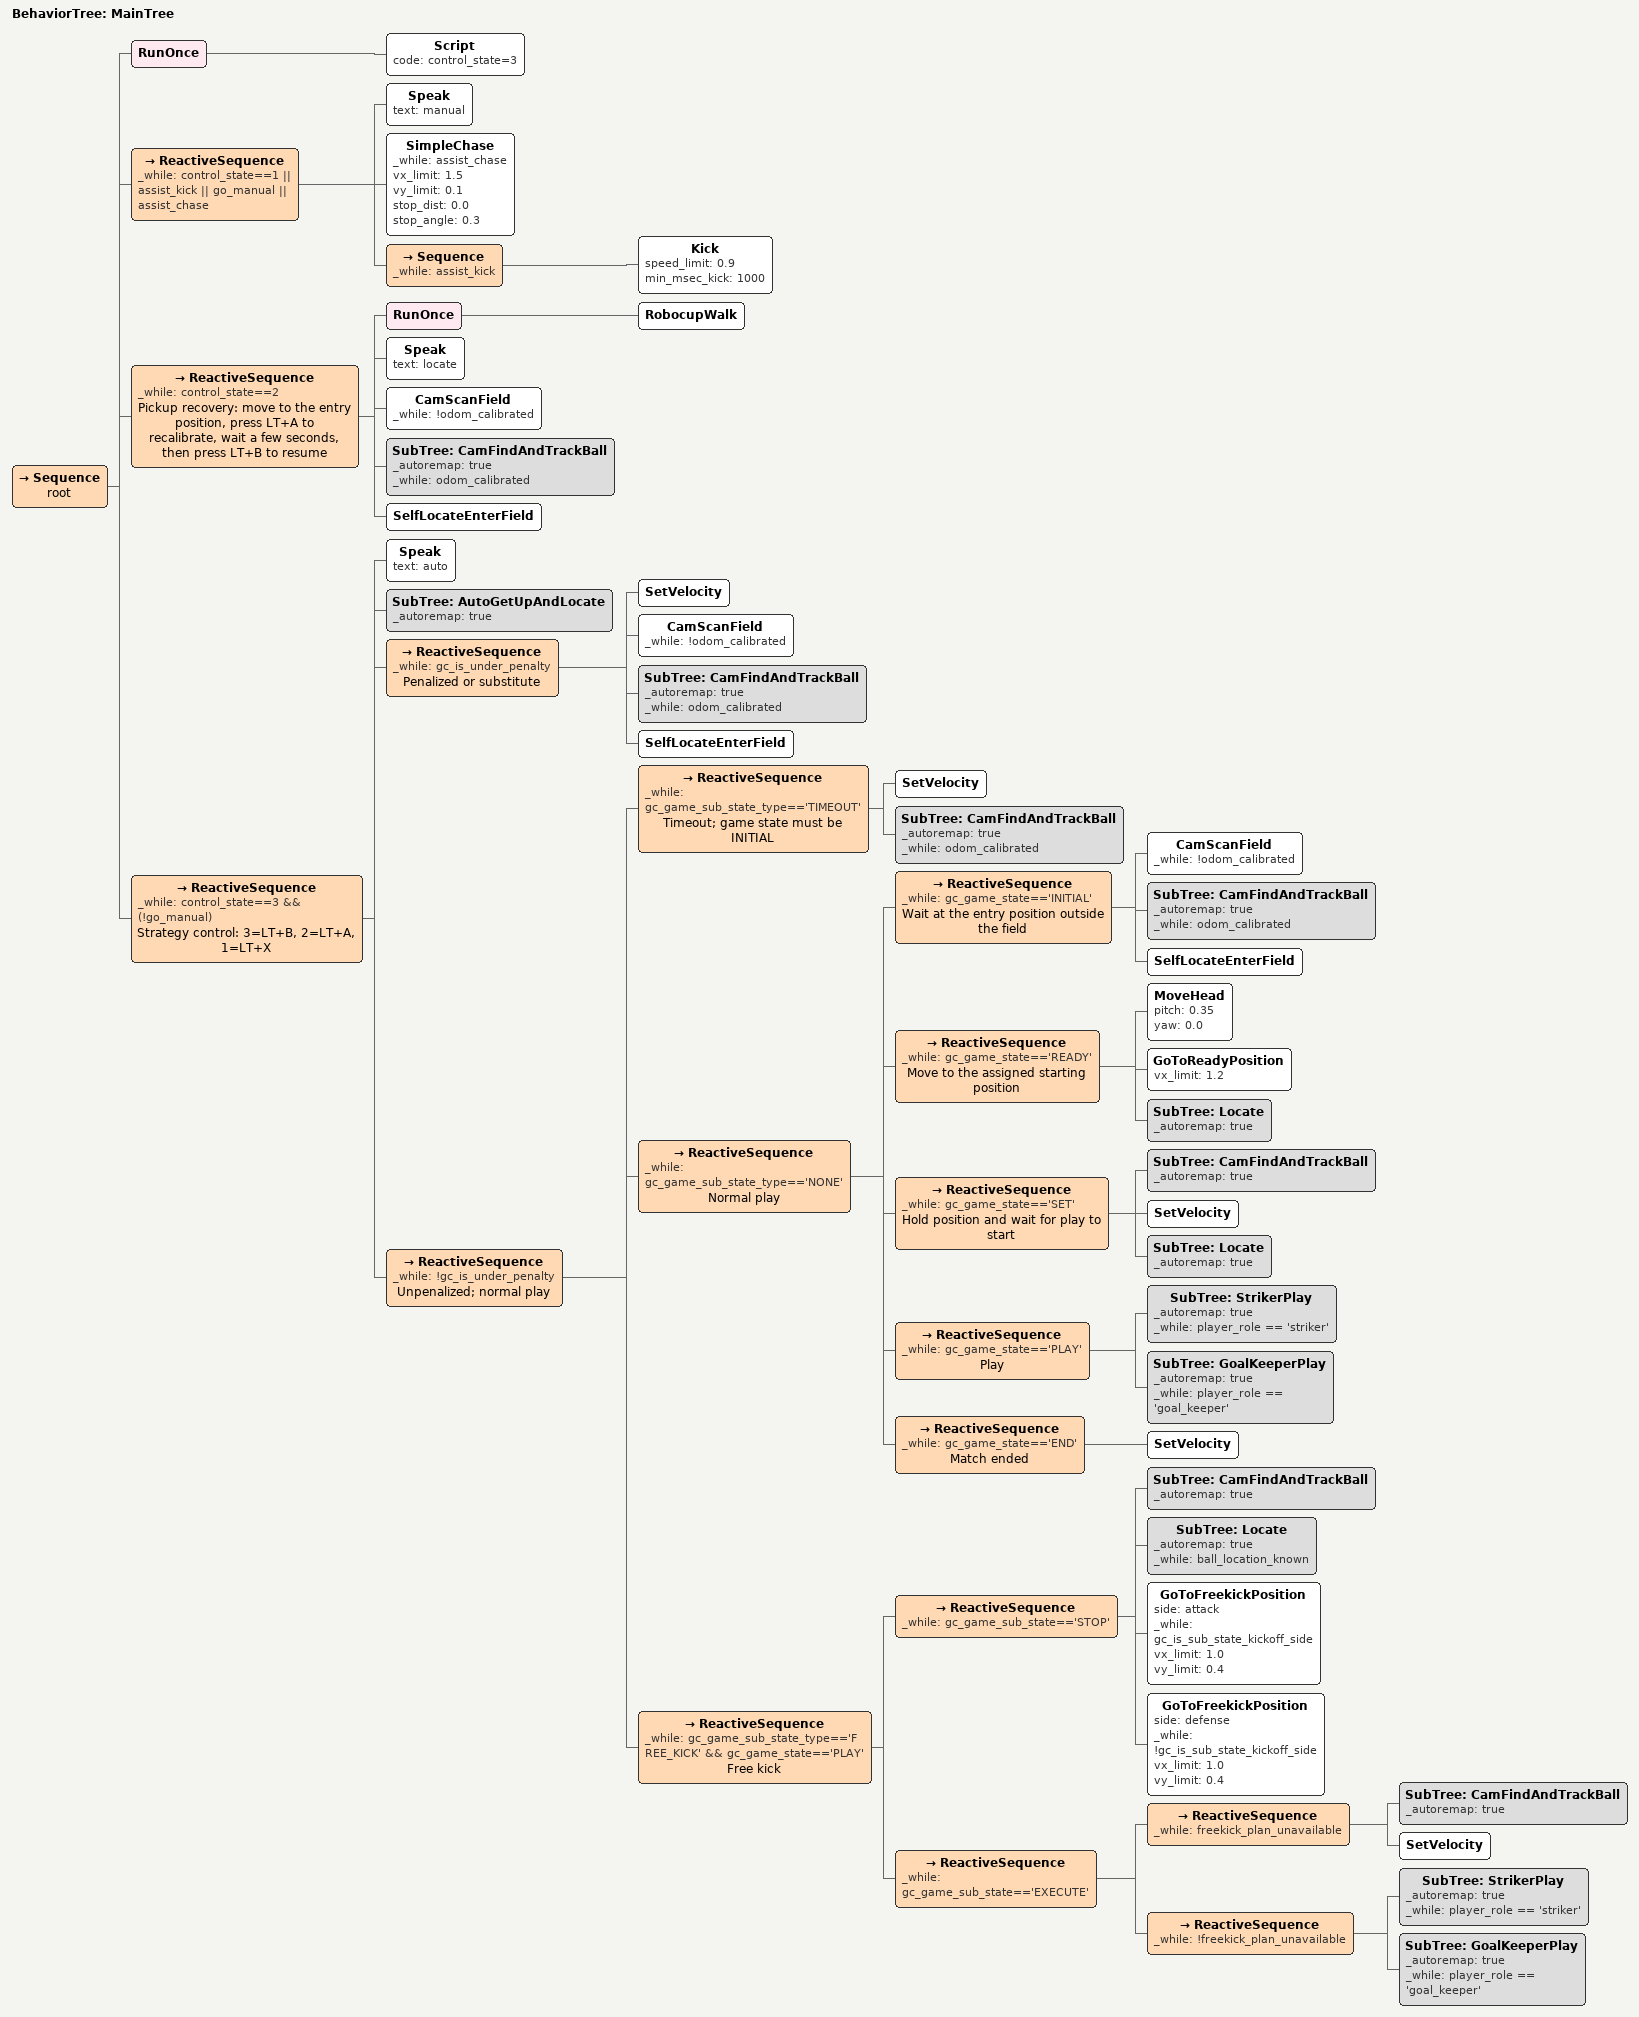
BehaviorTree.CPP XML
<!-- Official match behavior with strict rule compliance and no manual takeover. -->

<root BTCPP_format="4">
    <include path="./subtrees/subtree_cam_find_and_track_ball.xml" />
    <include path="./subtrees/subtree_striker_play.xml" />
    <include path="./subtrees/subtree_goal_keeper_play.xml" />
    <include path="./subtrees/subtree_locate.xml" />
    <include path="./subtrees/subtree_auto_standup_and_locate.xml" />
    <BehaviorTree ID="MainTree">
        <Sequence name="root">
            <RunOnce><Script code="control_state=3" /></RunOnce>
            <ReactiveSequence _while="control_state==1 || assist_kick || go_manual || assist_chase" >
                <Speak text="manual" />
                <SimpleChase _while="assist_chase" vx_limit="1.5" vy_limit="0.1" stop_dist="0.0" stop_angle="0.3" />
                <Sequence _while="assist_kick">
                    <Kick speed_limit="0.9" min_msec_kick="1000"/>
               </Sequence>
            </ReactiveSequence>

            <ReactiveSequence _while="control_state==2" name="Pickup recovery: move to the entry position, press LT+A to recalibrate, wait a few seconds, then press LT+B to resume">
                <RunOnce><RobocupWalk /></RunOnce>
                <Speak text="locate" />
                <CamScanField _while="!odom_calibrated" />
                <SubTree ID="CamFindAndTrackBall" _autoremap="true" _while="odom_calibrated" />
                <SelfLocateEnterField />

            </ReactiveSequence>

            <ReactiveSequence _while="control_state==3 &amp;&amp; (!go_manual)" name="Strategy control: 3=LT+B, 2=LT+A, 1=LT+X">
                <Speak text="auto" />
                <SubTree ID="AutoGetUpAndLocate" _autoremap="true" />
                <ReactiveSequence _while="gc_is_under_penalty" name="Penalized or substitute">
                    <SetVelocity />
                    <CamScanField _while="!odom_calibrated" />
                    <SubTree ID="CamFindAndTrackBall" _autoremap="true" _while="odom_calibrated" />
                    <SelfLocateEnterField />
                </ReactiveSequence>

                <ReactiveSequence _while="!gc_is_under_penalty" name="Unpenalized; normal play">
                    <ReactiveSequence _while="gc_game_sub_state_type=='TIMEOUT'" name="Timeout; game state must be INITIAL">
                        <SetVelocity />
                        <SubTree ID="CamFindAndTrackBall" _autoremap="true" _while="odom_calibrated" />
                    </ReactiveSequence>

                    <ReactiveSequence _while="gc_game_sub_state_type=='NONE'" name="Normal play">
                        <ReactiveSequence _while="gc_game_state=='INITIAL'" name="Wait at the entry position outside the field">
                            <CamScanField _while="!odom_calibrated"/>
                            <SubTree ID="CamFindAndTrackBall" _autoremap="true" _while="odom_calibrated" />
                            <SelfLocateEnterField />
                        </ReactiveSequence>

                        <ReactiveSequence _while="gc_game_state=='READY'" name="Move to the assigned starting position">
                            <MoveHead pitch="0.35" yaw="0.0" />
                            <GoToReadyPosition  vx_limit="1.2" />
                            <SubTree ID="Locate" _autoremap="true" />
                        </ReactiveSequence>

                        <ReactiveSequence _while="gc_game_state=='SET'" name="Hold position and wait for play to start">
                            <SubTree ID="CamFindAndTrackBall" _autoremap="true" />
                            <SetVelocity />
                            <SubTree ID="Locate" _autoremap="true" />
                        </ReactiveSequence>

                        <ReactiveSequence _while="gc_game_state=='PLAY'" name="Play">
                            <SubTree ID="StrikerPlay" _autoremap="true" _while="player_role == 'striker'" />
                            <SubTree ID="GoalKeeperPlay" _autoremap="true" _while="player_role == 'goal_keeper'" />
                        </ReactiveSequence>

                        <ReactiveSequence _while="gc_game_state=='END'" name="Match ended">
                            <SetVelocity />
                        </ReactiveSequence>

                    </ReactiveSequence>

                    <ReactiveSequence _while="gc_game_sub_state_type=='FREE_KICK' &amp;&amp; gc_game_state=='PLAY'" name="Free kick">
                        <ReactiveSequence _while="gc_game_sub_state=='STOP'">
                            <SubTree ID="CamFindAndTrackBall" _autoremap="true" />
                            <SubTree ID="Locate" _autoremap="true" _while="ball_location_known"/>

                            <!-- Va a la posición de tiro libre según si ataca o defiende -->
                            <GoToFreekickPosition side="attack" _while="gc_is_sub_state_kickoff_side" vx_limit="1.0" vy_limit="0.4" />
                             <GoToFreekickPosition side="defense" _while="!gc_is_sub_state_kickoff_side" vx_limit="1.0" vy_limit="0.4" />
                        </ReactiveSequence>
                        <ReactiveSequence _while="gc_game_sub_state=='EXECUTE'">
                            <ReactiveSequence _while="freekick_plan_unavailable">
                                <SubTree ID="CamFindAndTrackBall" _autoremap="true" />
                                <SetVelocity />
                            </ReactiveSequence>
                            <ReactiveSequence _while="!freekick_plan_unavailable">
                                <SubTree ID="StrikerPlay" _autoremap="true" _while="player_role == 'striker'" />
                                <SubTree ID="GoalKeeperPlay" _autoremap="true" _while="player_role == 'goal_keeper'" />
                            </ReactiveSequence>
                        </ReactiveSequence>
                    </ReactiveSequence>

                </ReactiveSequence>
            </ReactiveSequence>
        </Sequence>
    </BehaviorTree>
</root>
